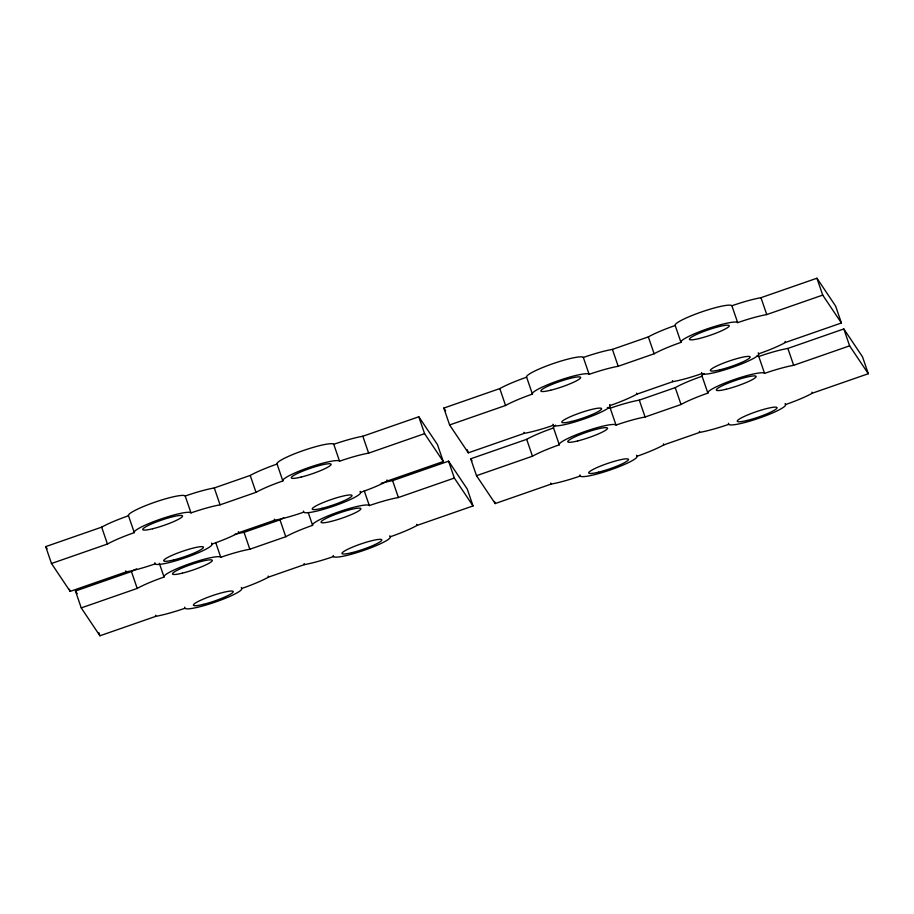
<?xml version="1.0" encoding="UTF-8"?>
<svg xmlns="http://www.w3.org/2000/svg" width="914" height="914" viewBox="0 0 914 914"><rect width="100%" height="100%" fill="white"/><g stroke="black" fill="none" stroke-linecap="round" stroke-linejoin="round"><path stroke-width="1.37" d="M45.7 546.618L101.66 527.149A38.148 5.244 -18.9 0 1 128.508 515.747A30.036 4.124 -18.9 0 1 154.477 502.334A30.036 4.124 -18.9 0 1 185.211 496.016A38.148 5.244 -18.9 0 1 214.287 487.95L250.219 475.44A38.148 5.244 -18.9 0 1 277.068 464.049A30.036 4.124 -18.9 0 1 303.037 450.636A30.036 4.124 -18.9 0 1 333.77 444.307A38.148 5.244 -18.9 0 1 362.847 436.241L418.806 416.773L437.498 444.65L443.279 461.536L387.319 481.015A38.148 5.244 -18.9 0 1 360.47 492.418A30.036 4.124 -18.9 0 1 334.501 505.83A30.036 4.124 -18.9 0 1 303.768 512.148A38.148 5.244 -18.9 0 1 274.691 520.215L238.76 532.713A38.148 5.244 -18.9 0 1 211.911 544.116A30.036 4.124 -18.9 0 1 185.942 557.529A30.036 4.124 -18.9 0 1 155.209 563.847A38.148 5.244 -18.9 0 1 126.132 571.913L70.172 591.392L51.481 563.504L45.7 546.618L46.18 547.326M443.827 408.067L499.787 388.587A38.148 5.244 -18.9 0 1 526.624 377.196A30.036 4.124 -18.9 0 1 552.604 363.783A30.036 4.124 -18.9 0 1 583.338 357.454A38.148 5.244 -18.9 0 1 612.414 349.388L648.346 336.889A38.148 5.244 -18.9 0 1 675.195 325.487A30.036 4.124 -18.9 0 1 701.164 312.074A30.036 4.124 -18.9 0 1 731.897 305.756A38.148 5.244 -18.9 0 1 760.974 297.69L816.933 278.222L835.625 306.099L841.406 322.985L785.446 342.464A38.148 5.244 -18.9 0 1 758.597 353.855A30.036 4.124 -18.9 0 1 732.628 367.268A30.036 4.124 -18.9 0 1 701.895 373.598A38.148 5.244 -18.9 0 1 672.818 381.664L636.887 394.163A38.148 5.244 -18.9 0 1 610.038 405.565A30.036 4.124 -18.9 0 1 584.069 418.978A30.036 4.124 -18.9 0 1 553.336 425.296A38.148 5.244 -18.9 0 1 524.259 433.362L468.299 452.83L449.608 424.953L443.827 408.067L444.661 409.301M51.481 563.504L107.441 544.036A38.148 5.244 -18.9 0 1 134.289 532.634A30.036 4.124 -18.9 0 1 160.258 519.221A30.036 4.124 -18.9 0 1 190.992 512.903A38.148 5.244 -18.9 0 1 220.068 504.836L256 492.338A38.148 5.244 -18.9 0 1 282.849 480.935A30.036 4.124 -18.9 0 1 308.818 467.522A30.036 4.124 -18.9 0 1 339.551 461.204A38.148 5.244 -18.9 0 1 368.628 453.138L424.587 433.659L443.279 461.536M449.608 424.953L505.568 405.485A38.148 5.244 -18.9 0 1 532.416 394.083A30.036 4.124 -18.9 0 1 558.385 380.67A30.036 4.124 -18.9 0 1 589.119 374.352A38.148 5.244 -18.9 0 1 618.195 366.286L654.127 353.775A38.148 5.244 -18.9 0 1 680.976 342.384A30.036 4.124 -18.9 0 1 706.945 328.971A30.036 4.124 -18.9 0 1 737.678 322.642A38.148 5.244 -18.9 0 1 766.755 314.576L822.714 295.108L841.406 322.985M381.195 483.243A38.148 5.244 -18.9 0 1 392.609 480.638L448.568 461.17L467.26 489.047L473.041 505.933L417.081 525.413A38.148 5.244 -18.9 0 1 390.232 536.804A30.036 4.124 -18.9 0 1 364.263 550.217A30.036 4.124 -18.9 0 1 333.53 556.546A38.148 5.244 -18.9 0 1 304.453 564.612L268.522 577.111A38.148 5.244 -18.9 0 1 241.673 588.513A30.036 4.124 -18.9 0 1 215.704 601.926A30.036 4.124 -18.9 0 1 184.971 608.244A38.148 5.244 -18.9 0 1 155.894 616.31L99.934 635.778L81.243 607.901L75.462 591.015L131.422 571.536A38.148 5.244 -18.9 0 1 136.563 568.896M234.475 534.462A38.148 5.244 -18.9 0 1 244.049 532.336L279.981 519.837A38.148 5.244 -18.9 0 1 283.694 517.884M757.043 355.889A30.036 4.124 -18.9 0 1 758.791 356.494A38.148 5.244 -18.9 0 1 787.868 348.428L843.828 328.949L862.519 356.826L868.3 373.723L812.34 393.191A38.148 5.244 -18.9 0 1 785.492 404.594A30.036 4.124 -18.9 0 1 759.523 418.006A30.036 4.124 -18.9 0 1 728.789 424.325A38.148 5.244 -18.9 0 1 699.713 432.391L663.781 444.901A38.148 5.244 -18.9 0 1 636.932 456.292A30.036 4.124 -18.9 0 1 610.963 469.705A30.036 4.124 -18.9 0 1 580.23 476.023A38.148 5.244 -18.9 0 1 551.153 484.089L495.194 503.568L476.502 475.691L470.721 458.794L526.681 439.326A38.148 5.244 -18.9 0 1 553.53 427.923A30.036 4.124 -18.9 0 1 555.598 425.193M607.364 407.575A30.036 4.124 -18.9 0 1 610.232 408.192A38.148 5.244 -18.9 0 1 639.309 400.126L675.24 387.627A38.148 5.244 -18.9 0 1 702.089 376.225A30.036 4.124 -18.9 0 1 704.157 373.495M81.243 607.901L137.203 588.433A38.148 5.244 -18.9 0 1 164.052 577.031A30.036 4.124 -18.9 0 1 190.021 563.618A30.036 4.124 -18.9 0 1 220.754 557.3A38.148 5.244 -18.9 0 1 249.83 549.234L285.762 536.724A38.148 5.244 -18.9 0 1 312.611 525.333A30.036 4.124 -18.9 0 1 338.58 511.92A30.036 4.124 -18.9 0 1 369.313 505.591A38.148 5.244 -18.9 0 1 398.39 497.524L454.349 478.056L473.041 505.933M476.502 475.691L532.462 456.212A38.148 5.244 -18.9 0 1 559.311 444.81A30.036 4.124 -18.9 0 1 585.28 431.397A30.036 4.124 -18.9 0 1 616.013 425.079A38.148 5.244 -18.9 0 1 645.09 417.013L681.021 404.514A38.148 5.244 -18.9 0 1 707.87 393.111A30.036 4.124 -18.9 0 1 733.839 379.698A30.036 4.124 -18.9 0 1 764.572 373.38A38.148 5.244 -18.9 0 1 793.649 365.314L849.609 345.846L868.3 373.723M445.129 410.02L445.609 410.729M470.721 458.794L472.024 460.747M46.534 547.863L47.128 548.743M75.462 591.015L76.296 592.261M76.65 592.786L77.244 593.677M843.828 328.949L849.609 345.846M816.933 278.222L822.714 295.108M811.986 392.14L812.34 393.191M787.868 348.428L793.649 365.314M785.092 341.402L785.446 342.464M760.974 297.69L766.755 314.576M785.137 403.542L785.492 404.594M758.243 352.804L758.597 353.855M758.791 356.494L764.572 373.38M731.897 305.756L737.678 322.642M728.435 423.273L728.789 424.325M701.541 372.535L701.895 373.598M702.089 376.225L707.87 393.111M675.195 325.487L680.976 342.384M699.347 431.339L699.713 432.391M675.24 387.627L681.021 404.514M672.453 380.601L672.818 381.664M648.346 336.889L654.127 353.775M663.415 443.838L663.781 444.901M639.309 400.126L645.09 417.013M636.521 393.111L636.887 394.163M612.414 349.388L618.195 366.286M636.578 455.241L636.932 456.292M609.684 404.502L610.038 405.565M610.232 408.192L616.013 425.079M583.338 357.454L589.119 374.352M579.876 474.972L580.23 476.023M552.97 424.245L553.336 425.296M553.53 427.923L559.311 444.81M526.624 377.196L532.416 394.083M550.788 483.038L551.153 484.089M526.681 439.326L532.462 456.212M523.893 432.299L524.259 433.362M499.787 388.587L505.568 405.485M494.474 501.455L495.194 503.568M467.214 449.665L468.299 452.83M448.568 461.17L454.349 478.056M418.806 416.773L424.587 433.659M416.727 524.35L417.081 525.413M392.609 480.638L398.39 497.524M386.965 479.964L387.319 481.015M362.847 436.241L368.628 453.138M389.878 535.753L390.232 536.804M364.252 490.818L369.313 505.591M360.116 491.355L360.47 492.418M333.77 444.307L339.551 461.204M333.176 555.484L333.53 556.546M308.269 512.663L312.611 525.333M303.414 511.097L303.768 512.148M277.068 464.049L282.849 480.935M304.088 563.55L304.453 564.612M279.981 519.837L285.762 536.724M274.326 519.152L274.691 520.215M250.219 475.44L256 492.338M268.156 576.06L268.522 577.111M244.049 532.336L249.83 549.234M238.394 531.662L238.76 532.713M214.287 487.95L220.068 504.836M241.319 587.451L241.673 588.513M215.693 542.516L220.754 557.3M211.557 543.065L211.911 544.116M185.211 496.016L190.992 512.903M184.617 607.193L184.971 608.244M159.344 563.31L164.052 577.031M154.854 562.796L155.209 563.847M128.508 515.747L134.289 532.634M155.529 615.248L155.894 616.31M131.422 571.536L137.203 588.433M125.766 570.862L126.132 571.913M101.66 527.149L107.441 544.036M98.849 632.614L99.934 635.778M69.453 589.279L70.172 591.392M322.059 508.287A21.022 2.891 -18.9 0 0 352.039 495.628A21.022 2.891 -18.9 0 0 322.276 502.929A21.022 2.891 -18.9 0 0 322.059 508.287M173.5 559.985A21.022 2.891 -18.9 0 0 203.479 547.326A21.022 2.891 -18.9 0 0 173.717 554.627A21.022 2.891 -18.9 0 0 173.5 559.985M152.569 528.772A21.022 2.891 -18.9 0 0 182.549 516.113A21.022 2.891 -18.9 0 0 152.787 523.414A21.022 2.891 -18.9 0 0 152.569 528.772M301.129 477.074A21.022 2.891 -18.9 0 0 331.119 464.415A21.022 2.891 -18.9 0 0 301.346 471.715A21.022 2.891 -18.9 0 0 301.129 477.074M720.186 369.736A21.022 2.891 -18.9 0 0 750.166 357.066A21.022 2.891 -18.9 0 0 720.403 364.378A21.022 2.891 -18.9 0 0 720.186 369.736M571.627 421.434A21.022 2.891 -18.9 0 0 601.606 408.775A21.022 2.891 -18.9 0 0 571.844 416.076A21.022 2.891 -18.9 0 0 571.627 421.434M550.696 390.221A21.022 2.891 -18.9 0 0 580.676 377.562A21.022 2.891 -18.9 0 0 550.913 384.863A21.022 2.891 -18.9 0 0 550.696 390.221M699.256 338.523A21.022 2.891 -18.9 0 0 729.235 325.852A21.022 2.891 -18.9 0 0 699.473 333.164A21.022 2.891 -18.9 0 0 699.256 338.523M747.081 420.463A21.022 2.891 -18.9 0 0 777.06 407.804A21.022 2.891 -18.9 0 0 747.298 415.105A21.022 2.891 -18.9 0 0 747.081 420.463M598.521 472.172A21.022 2.891 -18.9 0 0 628.501 459.502A21.022 2.891 -18.9 0 0 598.739 466.814A21.022 2.891 -18.9 0 0 598.521 472.172M577.591 440.959A21.022 2.891 -18.9 0 0 607.57 428.289A21.022 2.891 -18.9 0 0 577.808 435.601A21.022 2.891 -18.9 0 0 577.591 440.959M726.15 389.25A21.022 2.891 -18.9 0 0 756.141 376.591A21.022 2.891 -18.9 0 0 726.367 383.891A21.022 2.891 -18.9 0 0 726.15 389.25M351.821 552.684A21.022 2.891 -18.9 0 0 381.801 540.014A21.022 2.891 -18.9 0 0 352.039 547.326A21.022 2.891 -18.9 0 0 351.821 552.684M203.262 604.383A21.022 2.891 -18.9 0 0 233.241 591.724A21.022 2.891 -18.9 0 0 203.479 599.024A21.022 2.891 -18.9 0 0 203.262 604.383M182.332 573.169A21.022 2.891 -18.9 0 0 212.311 560.511A21.022 2.891 -18.9 0 0 182.549 567.811A21.022 2.891 -18.9 0 0 182.332 573.169M330.891 521.471A21.022 2.891 -18.9 0 0 360.881 508.801A21.022 2.891 -18.9 0 0 331.108 516.113A21.022 2.891 -18.9 0 0 330.891 521.471"/></g></svg>
